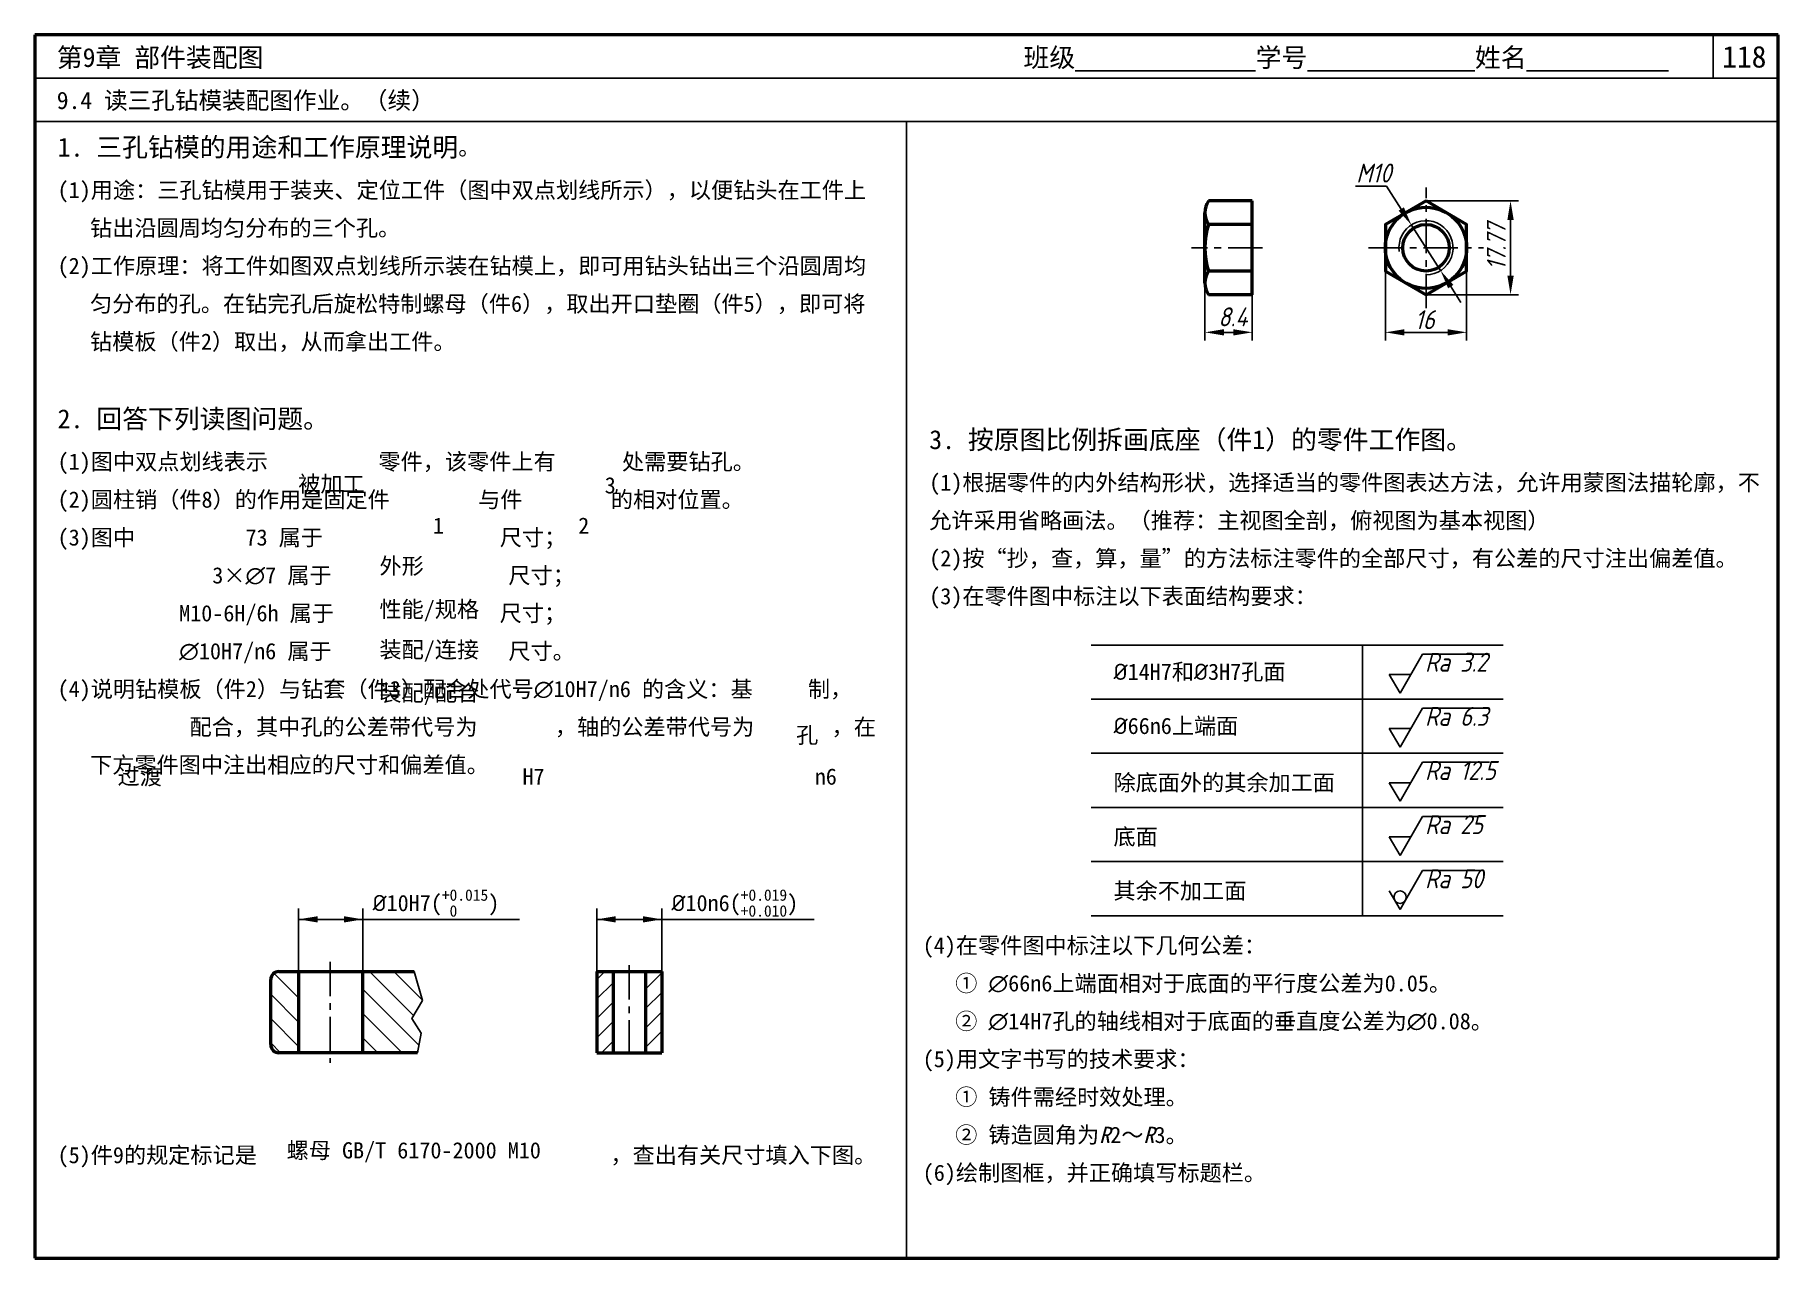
# Model space of a CAD drawing. Header units: millimetres. Extents: x 0 to 322, y 0 to 226.
import ezdxf

# ---------------------------------------------------------------- set-up
doc = ezdxf.new("R2010")
doc.units = ezdxf.units.MM
doc.header["$LTSCALE"] = 0.2
doc.header["$PDMODE"] = 33
doc.header["$PDSIZE"] = 1.5
doc.linetypes.add('CENTER', pattern=[50.8, 31.75, -6.35, 6.35, -6.35])
for name, color, linetype in [('点画线层', 7, 'CENTER'), ('答案', 1, 'Continuous'), ('细实线层', 7, 'Continuous')]:
    doc.layers.add(name, color=color, linetype=linetype)
doc.layers.add('粗实线层', color=7, linetype='Continuous', lineweight=50)
doc.styles.get("Standard").update_dxf_attribs({"font": 'gbeitc.shx', "height": 3.5, "bigfont": 'gbcbig.shx'})
doc.styles.add('宋体', font='', dxfattribs={"height": 3})
doc.styles.add('宋体3mm', font='', dxfattribs={"height": 3})
doc.styles.get('宋体').set_extended_font_data('SimSun')
doc.styles.get('宋体3mm').set_extended_font_data('SimSun')
doc.dimstyles.new('ISO-25', dxfattribs={"dimtxt": 3.5, "dimasz": 3.5, "dimexe": 1.5, "dimexo": 0, "dimgap": 0.65, "dimtad": 1, "dimtoh": 1, "dimdec": 0, "dimdsep": 46, "dimtxsty": 'Standard', "dimcen": 0, "dimclrd": 256, "dimclre": 256, "dimclrt": 256, "dimadec": 0, "dimazin": 0, "dimtfac": 1, "dimtdec": 0, "dimtmove": 0, "dimatfit": 3, "dimfxl": 0, "dimlwd": -1, "dimlwe": -1, "dimarcsym": 0})

# ---------------------------------------------------------------- blocks, each defined once
blk = doc.blocks.new('*D0')
at = {"layer": 'Defpoints', "color": 0, "transparency": 16777216}
for p in [(256.96, 195.32), (256.96, 178), (272.57, 178)]:
    blk.add_point(p, dxfattribs=at)
at = {"layer": '细实线层', "transparency": 16777216}
for p, q in [((256.96, 195.32), (274.07, 195.32)), ((272.57, 191.82), (272.57, 181.5)), ((256.96, 178), (274.07, 178))]:
    blk.add_line(p, q, dxfattribs=at)
for points in [[(271.99, 191.82), (273.16, 191.82), (272.57, 195.32)], [(271.99, 181.5), (273.16, 181.5), (272.57, 178)]]:
    blk.add_solid(points, dxfattribs=at)
blk = doc.blocks.new('*D1')
at = {"layer": 'Defpoints', "color": 0, "transparency": 16777216}
for p in [(249.46, 182.33), (264.46, 182.33), (264.46, 171.04)]:
    blk.add_point(p, dxfattribs=at)
at = {"layer": '细实线层', "transparency": 16777216}
for p, q in [((249.46, 182.33), (249.46, 169.54)), ((264.46, 182.33), (264.46, 169.54)), ((252.96, 171.04), (260.96, 171.04))]:
    blk.add_line(p, q, dxfattribs=at)
for points in [[(252.96, 171.62), (252.96, 170.46), (249.46, 171.04)], [(260.96, 171.62), (260.96, 170.46), (264.46, 171.04)]]:
    blk.add_solid(points, dxfattribs=at)
blk = doc.blocks.new('*D2')
at = {"layer": 'Defpoints', "color": 0, "transparency": 16777216}
for p in [(216.12, 180.16), (224.87, 178), (216.12, 171.04)]:
    blk.add_point(p, dxfattribs=at)
at = {"layer": '细实线层', "transparency": 16777216}
for p, q in [((216.12, 180.16), (216.12, 169.54)), ((224.87, 178), (224.87, 169.54)), ((221.37, 171.04), (219.62, 171.04))]:
    blk.add_line(p, q, dxfattribs=at)
for points in [[(219.62, 171.62), (219.62, 170.46), (216.12, 171.04)], [(221.37, 171.62), (221.37, 170.46), (224.87, 171.04)]]:
    blk.add_solid(points, dxfattribs=at)
blk = doc.blocks.new('*D3')
at = {"layer": 'Defpoints', "color": 0, "transparency": 16777216}
for p in [(254.26, 190.87), (259.65, 182.44)]:
    blk.add_point(p, dxfattribs=at)
at = {"layer": '细实线层', "transparency": 16777216}
for p, q in [((249.67, 198.07), (252.38, 193.82)), ((259.65, 182.44), (254.26, 190.87)), ((261.53, 179.49), (263.42, 176.55))]:
    blk.add_line(p, q, dxfattribs=at)
for points in [[(252.87, 194.13), (251.89, 193.51), (254.26, 190.87)], [(262.02, 179.81), (261.04, 179.18), (259.65, 182.44)]]:
    blk.add_solid(points, dxfattribs=at)

msp = doc.modelspace()

# ---------------------------------------------------------------- hatches: boundary and pattern name
at = {"layer": '细实线层'}
h = msp.add_hatch(dxfattribs=at)
h.set_pattern_fill('ANSI31', color=256, angle=90, style=0)
h.set_pattern_definition([(135, (-163.295, -121.57), (-2.245064, -2.245064), [])])
h.paths.add_polyline_path([(48.72, 52.95), (45.07, 52.95, 0.414214), (43.57, 51.45), (43.57, 39.45, 0.414214), (45.07, 37.95), (48.72, 37.95)])
h.paths.add_polyline_path([(69.6, 44.25), (71.58, 47.59), (70.07, 52.95), (66.94, 52.95), (60.58, 52.95), (60.58, 37.95), (70.66, 37.95), (71.33, 41.54)])
h = msp.add_hatch(dxfattribs=at)
h.set_pattern_fill('ANSI31', color=256, scale=0.8, style=0)
h.set_pattern_definition([(45, (53.6417, -120.8152), (-1.79605, 1.79605), [])])
h.paths.add_polyline_path([(115.8, 52.95), (112.8, 52.95), (112.8, 37.95), (115.8, 37.95)])
h.paths.add_polyline_path([(106.8, 52.95), (103.8, 52.95), (103.8, 37.95), (106.8, 37.95)])

# ---------------------------------------------------------------- linework, layer by layer
at = {"lineweight": 50}
for p, q in [((322, 226), (0, 226)), ((0, 226), (0, 0)), ((322, 0), (322, 226)), ((0, 0), (322, 0))]:
    msp.add_line(p, q, dxfattribs=at)
for p, q in [((310, 218), (310, 226)), ((322, 218), (0, 218)), ((322, 210), (0, 210)), ((161, 210), (161, 0))]:
    msp.add_line(p, q)
at = {"layer": '点画线层'}
for p, q in [((256.96, 175.5), (256.96, 197.82)), ((226.74, 186.66), (213.62, 186.66)), ((246.33, 186.66), (267.58, 186.66)), ((54.53, 54.74), (54.53, 36.11)), ((109.76, 54.13), (109.76, 36.48))]:
    msp.add_line(p, q, dxfattribs=at)
at = {"layer": '粗实线层'}
for p, q in [((224.87, 195.32), (216.79, 195.32)), ((224.87, 178), (224.87, 195.32)), ((216.12, 180.16), (216.12, 193.15)), ((224.87, 190.99), (216.79, 190.99)), ((224.87, 182.33), (216.79, 182.33)), ((224.87, 178), (216.79, 178)), ((45.07, 52.95), (66.94, 52.95)), ((48.72, 52.89), (48.72, 37.96)), ((60.58, 37.95), (60.58, 52.95)), ((66.94, 52.95), (70.07, 52.95)), ((103.8, 52.95), (103.8, 37.96)), ((103.8, 52.95), (115.8, 52.95)), ((106.8, 52.95), (106.8, 37.96)), ((112.8, 52.95), (112.8, 37.96)), ((115.8, 52.95), (115.8, 37.96)), ((43.57, 39.45), (43.57, 51.45)), ((70.66, 37.95), (45.07, 37.95)), ((103.8, 37.96), (115.8, 37.96))]:
    msp.add_line(p, q, dxfattribs=at)
msp.add_lwpolyline([(256.96, 195.32), (249.46, 190.99), (249.46, 182.33), (256.96, 178), (264.46, 182.33), (264.46, 190.99)], close=True, dxfattribs=at)
for radius in [7.5, 4.3]:
    msp.add_circle((256.96, 186.66), radius, dxfattribs=at)
for centre, radius, start, end in [((219.95, 193.15), 3.83, 145.6158, 214.3842), ((230.45, 186.66), 14.33, 162.412, 197.588), ((219.95, 180.16), 3.83, 145.6158, 214.3842), ((45.07, 51.45), 1.5, 90, 180), ((45.07, 39.45), 1.5, 180, 270)]:
    msp.add_arc(centre, radius, start, end, dxfattribs=at)
at = {"layer": '细实线层'}
for p, q in [((249.67, 198.07), (243.96, 198.07)), ((252.16, 104.4), (256.32, 111.6)), ((256.32, 111.6), (268.7, 111.6)), ((250.18, 107.83), (252.16, 104.4)), ((250.18, 107.83), (254.14, 107.83)), ((252.16, 94.4), (256.32, 101.6)), ((256.32, 101.6), (268.7, 101.6)), ((250.18, 97.83), (252.16, 94.4)), ((250.18, 97.83), (254.14, 97.83)), ((252.16, 84.4), (256.32, 91.6)), ((256.32, 91.6), (268.7, 91.6)), ((250.18, 87.83), (252.16, 84.4)), ((250.18, 87.83), (254.14, 87.83)), ((252.16, 74.4), (256.32, 81.6)), ((256.32, 81.6), (267.13, 81.6)), ((250.18, 77.83), (252.16, 74.4)), ((250.18, 77.83), (254.14, 77.83)), ((252.16, 64.4), (256.32, 71.6)), ((256.32, 71.6), (267.13, 71.6)), ((250.18, 67.83), (252.16, 64.4)), ((48.72, 52.56), (48.72, 64.59)), ((60.58, 52.95), (60.58, 64.59)), ((103.8, 52.95), (103.8, 64.59)), ((115.8, 52.95), (115.8, 64.59)), ((48.72, 62.59), (89.54, 62.59)), ((103.8, 62.59), (143.95, 62.59))]:
    msp.add_line(p, q, dxfattribs=at)
at = {"layer": '细实线层', "ltscale": 0.5}
for p, q in [((195.13, 113.27), (271.23, 113.27)), ((245.21, 63.27), (245.21, 113.27)), ((195.13, 103.27), (271.23, 103.27)), ((195.13, 93.27), (271.23, 93.27)), ((195.13, 83.27), (271.23, 83.27)), ((195.13, 73.27), (271.23, 73.27)), ((195.13, 63.27), (271.23, 63.27))]:
    msp.add_line(p, q, dxfattribs=at)
at = {"layer": '细实线层'}
msp.add_lwpolyline([(70.07, 52.95), (71.58, 47.59), (69.6, 44.25), (71.33, 41.54), (70.66, 37.95)], dxfattribs=at)
at = {"layer": '细实线层', "ltscale": 0.5}
msp.add_circle((252.16, 66.69), 1.14, dxfattribs=at)
at = {"layer": '细实线层'}
msp.add_arc((256.96, 186.66), 5, 270, 187.7773, dxfattribs=at)
for points in [[(52.22, 63.17), (52.22, 62.01), (48.72, 62.59)], [(57.08, 63.17), (57.08, 62.01), (60.58, 62.59)], [(107.3, 63.17), (107.3, 62.01), (103.8, 62.59)], [(112.3, 63.17), (112.3, 62.01), (115.8, 62.59)]]:
    msp.add_solid(points, dxfattribs=at)

# ---------------------------------------------------------------- texts
at = {"style": '宋体'}
for s, height, p in [('第9章 部件装配图', 3.5, (4.05, 220.07)), ('班级%%U              %%U学号%%U             %%U姓名%%U           ', 3.5, (182.61, 220.07)), ('118', 4, (311.67, 219.96)), ('9.4 读三孔钻模装配图作业。（续）', 3.2, (4.05, 212.3))]:
    msp.add_text(s, height=height, dxfattribs=at).set_placement(p)
at = {"layer": '答案'}
for s, p in [('M10', (244.08, 198.72)), ('8.4', (218.59, 172.15)), ('16', (254.88, 171.63))]:
    msp.add_text(s, height=3.5, dxfattribs=at).set_placement(p)
msp.add_text('17.77', height=3.5, rotation=90, dxfattribs=at).set_placement((271.7, 182.53))
at = {"layer": '答案', "style": '宋体3mm'}
for s, p in [('被加工', (48.64, 141.55)), ('3', (105.26, 141.28)), ('1', (73.53, 133.83)), ('2', (100.36, 133.83)), ('外形', (63.65, 126.38)), ('性能/规格', (63.65, 118.38)), ('装配/连接', (63.65, 110.92)), ('装配/配合', (63.65, 102.92)), ('孔', (140.61, 95.14)), ('过渡', (15.28, 87.47)), ('H7', (90.07, 87.47)), ('n6', (144.05, 87.47)), ('螺母 GB/T 6170-2000 M10', (46.51, 18.42))]:
    msp.add_text(s, height=3, dxfattribs=at).set_placement(p)
at = {"layer": '答案', "char_height": 3, "attachment_point": 1, "style": '宋体3mm'}
for s, insert in [('\\A1;{\\fISOCPEUR|b0|i0|c0|p34;%%C}10H7({\\H0.7x;\\S+0.015^  0;})', (62.37, 68.13)), ('\\A1;{\\fISOCPEUR|b0|i0|c0|p34;%%C}10n6({\\H0.7x;\\S+0.019^ +0.010;})', (117.58, 68.13))]:
    msp.add_mtext_dynamic_manual_height_columns(s, width=29.9112, gutter_width=12.5, heights=[0], dxfattribs=dict(at, insert=insert))
at = {"layer": '细实线层'}
for s, p in [('Ra 3.2', (256.79, 108.34)), ('Ra 6.3', (256.79, 98.34)), ('Ra 12.5', (256.79, 88.34)), ('Ra 25', (256.79, 78.34)), ('Ra 50', (256.79, 68.34))]:
    msp.add_text(s, height=3.5, dxfattribs=at).set_placement(p)
at = {"layer": '细实线层', "style": '宋体3mm'}
for s, p in [('除底面外的其余加工面', (199.23, 86.36)), ('底面', (199.23, 76.36)), ('其余不加工面', (199.23, 66.36))]:
    msp.add_text(s, height=3, dxfattribs=at).set_placement(p)
at = {"layer": '细实线层', "char_height": 3, "attachment_point": 1, "line_spacing_factor": 1.4, "style": '宋体'}
for s, insert, width in [('\\A1;{\\H1.167x;1. 三孔钻模的用途和工作原理说明}。\\P\\pi-6,l6;(1)用途：{\\A0;三孔钻模用于装夹、定位工件（图中双点划线所示），以便钻头在工件上钻出沿圆周均匀分布的三个孔}。\\P(2)工作原理：{\\A0;将工件如图双点划线所示装在钻模上，即可用钻头钻出三个沿圆周均匀分布的孔。在钻完孔后旋松特制螺母（件6），取出开口垫圈（件5），即可将钻模板（件2）取出，从而拿出工件。\\P\\P\\A1;\\H1.167x;2. 回答下列读图问题。}\\P(1)图中双点划线表示{\\L          }零件，该零件上有{\\L      }处需要钻孔。\\P(2)圆柱销（件8）的作用是固定件{\\L        }与件{\\L        }的相对位置。\\P(3)图中          73 属于{\\L                }尺寸；\\P              3×{\\fISOCPEUR|b0|i0|c0|p34;∅}7 属于{\\L                }尺寸；\\P           M10-6H/6h 属于{\\L               }尺寸；\\P           {\\fISOCPEUR|b0|i0|c0|p34;∅}10H7/n6 属于{\\L                }尺寸。\\P(4)说明钻模板（件2）与钻套（件3）配合处代号{\\fISOCPEUR|b0|i0|c0|p34;∅}10H7/n6 的含义：基{\\L     }制，\\P\\pi0;{\\L         }配合，其中孔的公差带代号为{\\L       }，轴的公差带代号为{\\L       }，在下方零件图中注出相应的尺寸和偏差值。', (4.2, 207), 151.5227), ('\\A1;{\\H1.167x;3. 按原图比例拆画底座（件1）的零件工作图。\\P\\pi-6,l6;}(1)根据零件的内外结构形状，选择适当的零件图表达方法，允许用蒙图法描轮廓，不允许采用省略画法。（推荐：主视图全剖，俯视图为基本视图）\\P\\pi0,l0;(2)按“抄，查，算，量”的方法标注零件的全部尺寸，有公差的尺寸注出偏差值。\\P(3)在零件图中标注以下表面结构要求：', (165.2, 152.97), 155.9267), ('\\A1;(4)在零件图中标注以下几何公差：\\P\\pi6;① {\\fISOCPEUR|b0|i0|c0|p34;∅}66n6上端面相对于底面的平行度公差为0.05。\\P② {\\fISOCPEUR|b0|i0|c0|p34;∅}14H7孔的轴线相对于底面的垂直度公差为{\\fISOCPEUR|b0|i0|c0|p34;∅}0.08。\\P\\pi0;(5)用文字书写的技术要求：\\P\\pi6;① 铸件需经时效处理。\\P② 铸造圆角为{\\fSimSun|b0|i1|c134|p2;R}2～{\\fSimSun|b0|i1|c134|p2;R}3。\\P\\pi0;(6)绘制图框，并正确填写标题栏。', (164, 59.28), 155.9267), ('\\A1;\\pi-6,l6;(5)件9的规定标记是{\\L                                }，查出有关尺寸填入下图。', (4.2, 20.54), 151.5227)]:
    msp.add_mtext(s, dxfattribs=dict(at, insert=insert, width=width))
at = {"layer": '细实线层', "char_height": 3, "attachment_point": 1, "style": '宋体3mm'}
for s, insert, width in [('{\\fISOCPEUR|b0|i0|c0|p34;%%C}14H7和{\\fISOCPEUR|b0|i0|c0|p34;%%C}3H7孔面', (199.25, 109.83), 40.0187), ('{\\fISOCPEUR|b0|i0|c0|p34;%%C}66n6上端面', (199.25, 99.83), 37.5175)]:
    msp.add_mtext(s, dxfattribs=dict(at, insert=insert, width=width))

# ---------------------------------------------------------------- dimensions: what is measured, and where the dimension line sits
at = {"layer": '细实线层'}
dim = msp.add_diameter_dim_2p(p1=(259.65, 182.44), p2=(254.26, 190.87), text=' ', dimstyle='ISO-25', dxfattribs=at)
dim.commit()
dim.dimension.update_dxf_attribs({"geometry": '*D3', "text_midpoint": (249.67, 198.07), "dimtype": 163})
dim = msp.add_linear_dim(base=(272.57, 178), p1=(256.96, 195.32), p2=(256.96, 178), angle=90, text=' ', dimstyle='ISO-25', dxfattribs=at)
dim.commit()
dim.dimension.update_dxf_attribs({"geometry": '*D0', "text_midpoint": (272.57, 186.66)})
for base, p1, p2, picture, middle in [((264.46, 171.04), (249.46, 182.33), (264.46, 182.33), '*D1', (256.96, 171.04)), ((216.12, 171.04), (224.87, 178), (216.12, 180.16), '*D2', (220.49, 171.04))]:
    dim = msp.add_linear_dim(base=base, p1=p1, p2=p2, text=' ', dimstyle='ISO-25', dxfattribs=at)
    dim.commit()
    dim.dimension.update_dxf_attribs({"geometry": picture, "text_midpoint": middle})

doc.saveas('drawing.dxf')
